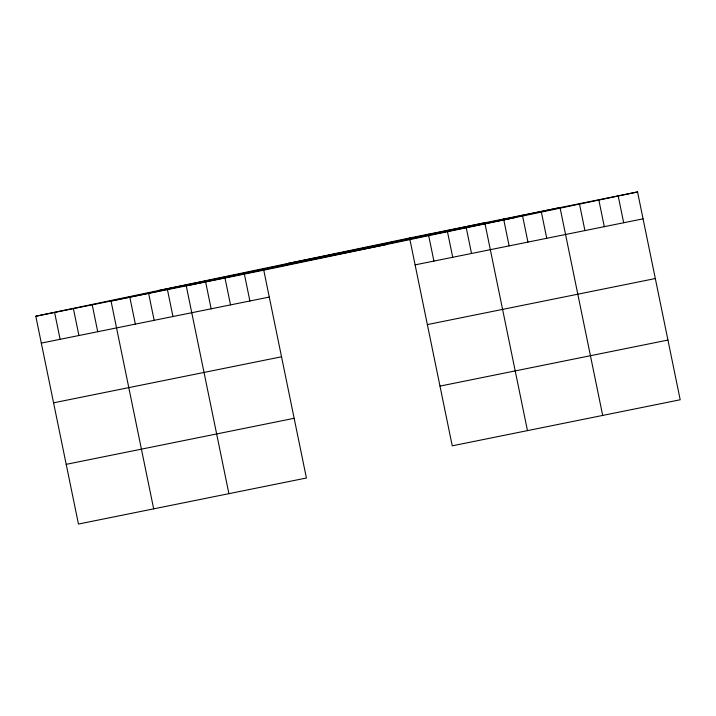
<?xml version="1.0" encoding="UTF-8"?>
<svg xmlns="http://www.w3.org/2000/svg" width="716" height="716" viewBox="0 0 716 716"><rect width="100%" height="100%" fill="white"/><g stroke="black" fill="none" stroke-linecap="round" stroke-linejoin="round"><path stroke-width="1.07" d="M637.544 191.951L263.757 270.183L306.412 478.011L78.456 524.049L35.8 316.23L409.588 237.989L637.544 191.951L680.2 399.77L452.244 445.817L409.588 237.989M286.239 263.81L514.186 217.762M159.149 290.41L387.105 244.371M35.8 316.23L263.757 270.183M415.11 264.875L643.058 218.836M41.322 343.116L269.27 297.068M427.363 324.59L655.319 278.542M53.575 402.822L281.531 356.783M439.991 386.103L667.947 340.055M66.203 464.344L294.16 418.296M618.168 195.862L623.681 222.748M598.791 199.773L604.304 226.659M579.414 203.684L584.927 230.57M602.693 415.423L560.037 207.604L186.25 285.845L228.905 493.664M541.233 211.399L546.747 238.285M522.42 215.203L527.943 242.089M503.617 218.998L509.139 245.883M527.468 430.62L484.813 222.801L111.025 301.033L153.68 508.861M466.009 226.596L471.522 253.482M447.196 230.391L452.718 257.277M428.392 234.195L433.914 261.08M244.38 274.103L249.893 300.989M225.003 278.014L230.516 304.9M205.626 281.925L211.139 308.811M167.446 289.64L172.959 316.526M148.633 293.435L154.155 320.32M129.829 297.238L135.351 324.124M92.221 304.837L97.734 331.723M73.408 308.632L78.93 335.518M54.604 312.436L60.126 339.321"/></g></svg>
